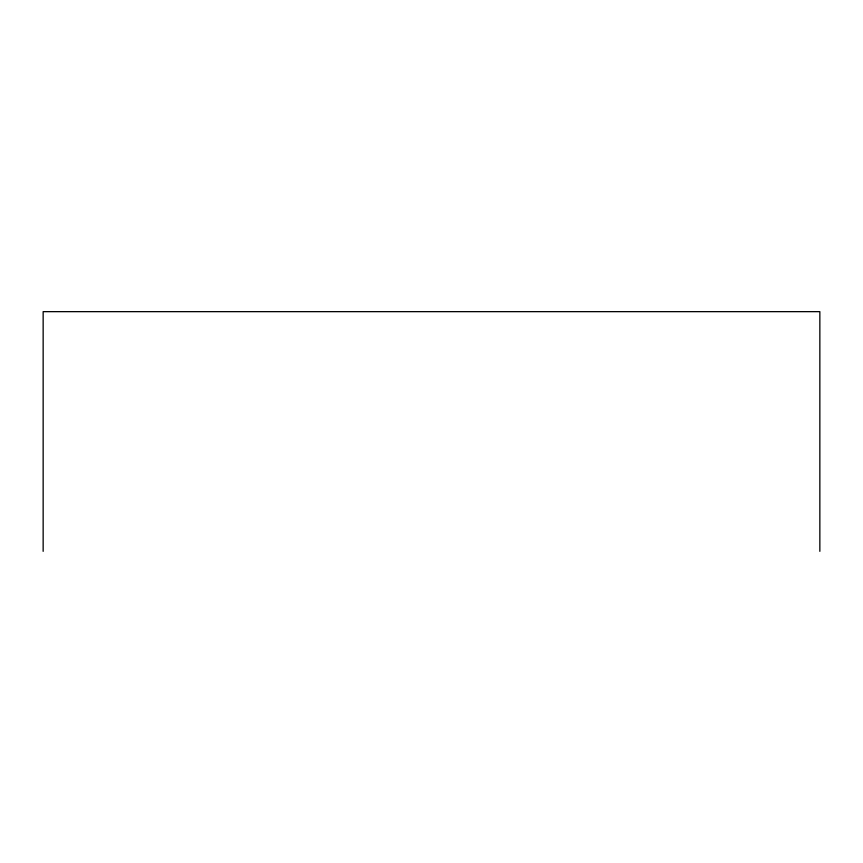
<?xml version="1.0" encoding="UTF-8"?>
<svg xmlns="http://www.w3.org/2000/svg" width="863" height="863" viewBox="0 0 863 863"><rect width="100%" height="100%" fill="white"/><g stroke="black" fill="none" stroke-linecap="round" stroke-linejoin="round"><path stroke-width="1.29" d="M819.85 551.349L819.85 311.651L43.15 311.651L43.15 551.349"/></g></svg>
